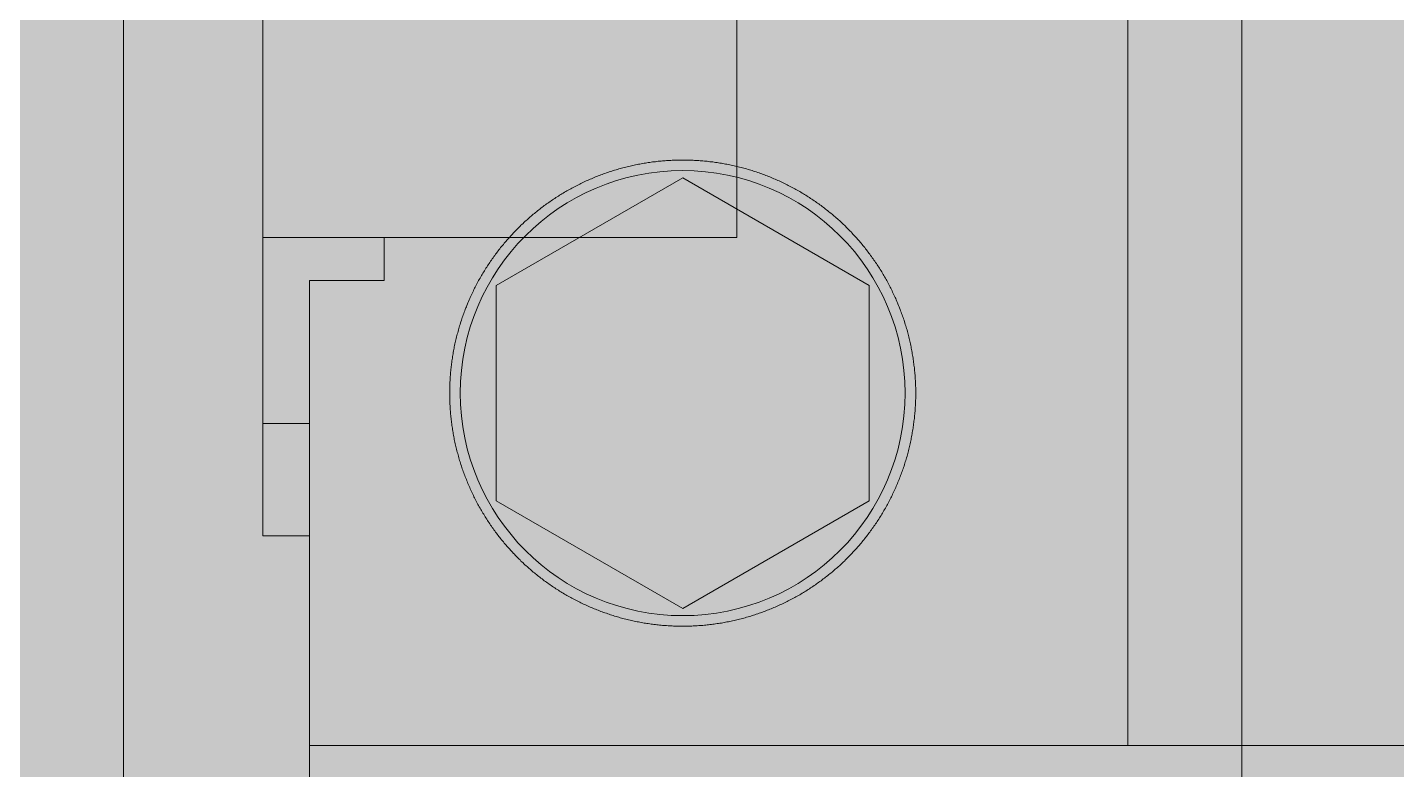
# Model space of a CAD drawing. Header units: millimetres. Extents: x 126 to 12547, y 1644 to 26714.
# Drawn here: x 8872.84 to 8887.53, y 3331 to 3338.96 of the extents above; entities that cross this region are included whole.
import ezdxf

# ---------------------------------------------------------------- set-up
doc = ezdxf.new("R2010")
doc.units = ezdxf.units.MM
for name, color, linetype, lineweight in [('F_ARREDI', 7, 'Continuous', 5), ('F_FERRAMENTA', 253, 'Continuous', 5), ('F_Guide', 1, 'Continuous', 9), ('F_MULTI laminato OPACO_retino', 1, 'Continuous', 5), ('F_MULTI_tessuto_retino', 8, 'Continuous', 5)]:
    doc.layers.add(name, color=color, linetype=linetype, lineweight=lineweight)

# ---------------------------------------------------------------- blocks, each defined once
blk = doc.blocks.new('CASSETTIERA INTERNA_armadi_sez._..........')
at = {"layer": 'F_MULTI laminato OPACO_retino'}
h = blk.add_hatch(color=9, dxfattribs=at)
h.dxf.hatch_style = 1
h.paths.add_polyline_path([(737308.414, 530376.802), (737838.414, 530376.802), (737838.414, 529835.802), (737308.414, 529835.802)])
at = {"layer": 'F_Guide', "color": 8}
for p, q in [((737335.914, 529886.272), (737335.914, 529903.672)), ((737345.194, 529884.022), (737345.194, 529902.002)), ((737340.999, 529889.472), (737340.999, 529900.472)), ((737335.914, 529889.472), (737340.999, 529889.472)), ((737337.214, 529889.01), (737337.214, 529889.472)), ((737336.414, 529889.01), (737337.214, 529889.01)), ((737336.414, 529862.422), (737336.414, 529889.01)), ((737335.914, 529887.477), (737336.414, 529887.477)), ((737335.914, 529886.272), (737336.414, 529886.272)), ((737336.414, 529884.022), (737391.914, 529884.022))]:
    blk.add_line(p, q, dxfattribs=at)
blk = doc.blocks.new('ARMADIO_camera master_sez._2')
at = {"layer": 'F_MULTI_tessuto_retino', "true_color": 0x939598}
h = blk.add_hatch(color=252, dxfattribs=at)
h.dxf.hatch_style = 1
h.paths.add_polyline_path([(737273.414, 529835.802), (737853.414, 529835.802), (737853.414, 531875.802), (737273.414, 531875.802)])
at = {"layer": 'F_FERRAMENTA'}
for p, q in [((737317.417, 529835.802), (737317.417, 529911.302)), ((737329.417, 529835.802), (737329.417, 529911.302)), ((737323.154, 529908.288), (737323.17, 529908.289)), ((737323.17, 529908.289), (737323.185, 529908.291)), ((737323.185, 529908.291), (737323.2, 529908.292)), ((737323.2, 529908.292), (737323.215, 529908.293)), ((737323.215, 529908.293), (737323.23, 529908.295)), ((737323.23, 529908.295), (737323.245, 529908.296)), ((737323.245, 529908.296), (737323.26, 529908.297)), ((737323.26, 529908.297), (737323.275, 529908.297)), ((737323.275, 529908.297), (737323.29, 529908.298)), ((737323.29, 529908.298), (737323.305, 529908.299)), ((737323.305, 529908.299), (737323.32, 529908.3)), ((737323.32, 529908.3), (737323.335, 529908.3)), ((737323.335, 529908.3), (737323.35, 529908.301)), ((737323.35, 529908.301), (737323.365, 529908.301)), ((737323.365, 529908.301), (737323.38, 529908.301)), ((737323.38, 529908.301), (737323.395, 529908.301)), ((737323.395, 529908.301), (737323.41, 529908.302)), ((737323.425, 529908.302), (737323.41, 529908.302)), ((737323.44, 529908.301), (737323.425, 529908.302)), ((737323.454, 529908.301), (737323.44, 529908.301)), ((737323.469, 529908.301), (737323.454, 529908.301)), ((737323.484, 529908.301), (737323.469, 529908.301)), ((737323.499, 529908.3), (737323.484, 529908.301)), ((737323.514, 529908.3), (737323.499, 529908.3)), ((737323.529, 529908.299), (737323.514, 529908.3)), ((737323.544, 529908.298), (737323.529, 529908.299)), ((737323.559, 529908.297), (737323.544, 529908.298)), ((737323.574, 529908.297), (737323.559, 529908.297)), ((737323.589, 529908.296), (737323.574, 529908.297)), ((737323.604, 529908.295), (737323.589, 529908.296)), ((737323.619, 529908.293), (737323.604, 529908.295)), ((737323.635, 529908.292), (737323.619, 529908.293)), ((737323.65, 529908.291), (737323.635, 529908.292)), ((737323.665, 529908.289), (737323.65, 529908.291)), ((737323.68, 529908.288), (737323.665, 529908.289)), ((737322.525, 529908.137), (737322.54, 529908.142)), ((737322.54, 529908.142), (737322.554, 529908.148)), ((737322.554, 529908.148), (737322.569, 529908.153)), ((737322.569, 529908.153), (737322.583, 529908.158)), ((737322.583, 529908.158), (737322.598, 529908.164)), ((737322.598, 529908.164), (737322.613, 529908.169)), ((737322.613, 529908.169), (737322.627, 529908.174)), ((737322.627, 529908.174), (737322.642, 529908.178)), ((737322.642, 529908.178), (737322.657, 529908.183)), ((737322.657, 529908.183), (737322.672, 529908.188)), ((737322.672, 529908.188), (737322.687, 529908.192)), ((737322.687, 529908.192), (737322.702, 529908.197)), ((737322.702, 529908.197), (737322.717, 529908.201)), ((737322.717, 529908.201), (737322.731, 529908.206)), ((737322.731, 529908.206), (737322.746, 529908.21)), ((737322.746, 529908.21), (737322.761, 529908.214)), ((737322.761, 529908.214), (737322.776, 529908.218)), ((737322.776, 529908.218), (737322.791, 529908.222)), ((737322.791, 529908.222), (737322.806, 529908.226)), ((737322.806, 529908.226), (737322.821, 529908.23)), ((737322.821, 529908.23), (737322.836, 529908.233)), ((737322.836, 529908.233), (737322.852, 529908.237)), ((737322.852, 529908.237), (737322.867, 529908.24)), ((737322.867, 529908.24), (737322.882, 529908.244)), ((737322.882, 529908.244), (737322.897, 529908.247)), ((737322.897, 529908.247), (737322.912, 529908.25)), ((737322.912, 529908.25), (737322.927, 529908.253)), ((737322.927, 529908.253), (737322.942, 529908.256)), ((737322.942, 529908.256), (737322.957, 529908.259)), ((737322.957, 529908.259), (737322.973, 529908.262)), ((737322.973, 529908.262), (737322.988, 529908.264)), ((737322.988, 529908.264), (737323.003, 529908.267)), ((737323.003, 529908.267), (737323.018, 529908.269)), ((737323.018, 529908.269), (737323.033, 529908.272)), ((737323.033, 529908.272), (737323.048, 529908.274)), ((737323.048, 529908.274), (737323.064, 529908.276)), ((737323.064, 529908.276), (737323.079, 529908.279)), ((737323.079, 529908.279), (737323.094, 529908.281)), ((737323.094, 529908.281), (737323.109, 529908.282)), ((737323.109, 529908.282), (737323.124, 529908.284)), ((737323.124, 529908.284), (737323.139, 529908.286)), ((737323.139, 529908.286), (737323.154, 529908.288)), ((737323.695, 529908.286), (737323.68, 529908.288)), ((737323.71, 529908.284), (737323.695, 529908.286)), ((737323.725, 529908.282), (737323.71, 529908.284)), ((737323.741, 529908.281), (737323.725, 529908.282)), ((737323.756, 529908.279), (737323.741, 529908.281)), ((737323.771, 529908.276), (737323.756, 529908.279)), ((737323.786, 529908.274), (737323.771, 529908.276)), ((737323.801, 529908.272), (737323.786, 529908.274)), ((737323.816, 529908.269), (737323.801, 529908.272)), ((737323.832, 529908.267), (737323.816, 529908.269)), ((737323.847, 529908.264), (737323.832, 529908.267)), ((737323.862, 529908.262), (737323.847, 529908.264)), ((737323.877, 529908.259), (737323.862, 529908.262)), ((737323.892, 529908.256), (737323.877, 529908.259)), ((737323.907, 529908.253), (737323.892, 529908.256)), ((737323.923, 529908.25), (737323.907, 529908.253)), ((737323.938, 529908.247), (737323.923, 529908.25)), ((737323.953, 529908.244), (737323.938, 529908.247)), ((737323.968, 529908.24), (737323.953, 529908.244)), ((737323.983, 529908.237), (737323.968, 529908.24)), ((737323.998, 529908.233), (737323.983, 529908.237)), ((737324.013, 529908.23), (737323.998, 529908.233)), ((737324.028, 529908.226), (737324.013, 529908.23)), ((737324.043, 529908.222), (737324.028, 529908.226)), ((737324.058, 529908.218), (737324.043, 529908.222)), ((737324.073, 529908.214), (737324.058, 529908.218)), ((737324.088, 529908.21), (737324.073, 529908.214)), ((737324.103, 529908.206), (737324.088, 529908.21)), ((737324.118, 529908.201), (737324.103, 529908.206)), ((737324.133, 529908.197), (737324.118, 529908.201)), ((737324.148, 529908.192), (737324.133, 529908.197)), ((737324.163, 529908.188), (737324.148, 529908.192)), ((737324.177, 529908.183), (737324.163, 529908.188)), ((737324.192, 529908.178), (737324.177, 529908.183)), ((737324.207, 529908.174), (737324.192, 529908.178)), ((737324.222, 529908.169), (737324.207, 529908.174)), ((737324.236, 529908.164), (737324.222, 529908.169)), ((737324.251, 529908.158), (737324.236, 529908.164)), ((737324.266, 529908.153), (737324.251, 529908.158)), ((737324.28, 529908.148), (737324.266, 529908.153)), ((737324.295, 529908.142), (737324.28, 529908.148)), ((737324.309, 529908.137), (737324.295, 529908.142)), ((737321.417, 529906.956), (737323.417, 529908.111)), ((737322.216, 529907.994), (737322.229, 529908.001)), ((737322.229, 529908.001), (737322.243, 529908.008)), ((737322.243, 529908.008), (737322.256, 529908.016)), ((737322.256, 529908.016), (737322.27, 529908.023)), ((737322.27, 529908.023), (737322.284, 529908.03)), ((737322.284, 529908.03), (737322.298, 529908.037)), ((737322.298, 529908.037), (737322.312, 529908.044)), ((737322.312, 529908.044), (737322.326, 529908.051)), ((737322.326, 529908.051), (737322.34, 529908.057)), ((737322.34, 529908.057), (737322.354, 529908.064)), ((737322.354, 529908.064), (737322.368, 529908.071)), ((737322.368, 529908.071), (737322.382, 529908.077)), ((737322.382, 529908.077), (737322.396, 529908.083)), ((737322.396, 529908.083), (737322.41, 529908.09)), ((737322.41, 529908.09), (737322.424, 529908.096)), ((737322.424, 529908.096), (737322.439, 529908.102)), ((737322.439, 529908.102), (737322.453, 529908.108)), ((737322.453, 529908.108), (737322.467, 529908.114)), ((737322.467, 529908.114), (737322.482, 529908.12)), ((737322.482, 529908.12), (737322.496, 529908.126)), ((737322.496, 529908.126), (737322.51, 529908.131)), ((737322.51, 529908.131), (737322.525, 529908.137)), ((737325.417, 529906.956), (737323.417, 529908.111)), ((737324.324, 529908.131), (737324.309, 529908.137)), ((737324.338, 529908.126), (737324.324, 529908.131)), ((737324.353, 529908.12), (737324.338, 529908.126)), ((737324.367, 529908.114), (737324.353, 529908.12)), ((737324.382, 529908.108), (737324.367, 529908.114)), ((737324.396, 529908.102), (737324.382, 529908.108)), ((737324.41, 529908.096), (737324.396, 529908.102)), ((737324.424, 529908.09), (737324.41, 529908.096)), ((737324.439, 529908.083), (737324.424, 529908.09)), ((737324.453, 529908.077), (737324.439, 529908.083)), ((737324.467, 529908.071), (737324.453, 529908.077)), ((737324.481, 529908.064), (737324.467, 529908.071)), ((737324.495, 529908.057), (737324.481, 529908.064)), ((737324.509, 529908.051), (737324.495, 529908.057)), ((737324.523, 529908.044), (737324.509, 529908.051)), ((737324.537, 529908.037), (737324.523, 529908.044)), ((737324.55, 529908.03), (737324.537, 529908.037)), ((737324.564, 529908.023), (737324.55, 529908.03)), ((737324.578, 529908.016), (737324.564, 529908.023)), ((737324.592, 529908.008), (737324.578, 529908.016)), ((737324.605, 529908.001), (737324.592, 529908.008)), ((737324.619, 529907.994), (737324.605, 529908.001)), ((737321.969, 529907.839), (737321.981, 529907.848)), ((737321.981, 529907.848), (737321.994, 529907.857)), ((737321.994, 529907.857), (737322.006, 529907.865)), ((737322.006, 529907.865), (737322.019, 529907.874)), ((737322.019, 529907.874), (737322.032, 529907.883)), ((737322.032, 529907.883), (737322.044, 529907.891)), ((737322.044, 529907.891), (737322.057, 529907.899)), ((737322.057, 529907.899), (737322.07, 529907.908)), ((737322.07, 529907.908), (737322.083, 529907.916)), ((737322.083, 529907.916), (737322.096, 529907.924)), ((737322.096, 529907.924), (737322.109, 529907.932)), ((737322.109, 529907.932), (737322.122, 529907.94)), ((737322.122, 529907.94), (737322.135, 529907.948)), ((737322.135, 529907.948), (737322.149, 529907.956)), ((737322.149, 529907.956), (737322.162, 529907.964)), ((737322.162, 529907.964), (737322.175, 529907.971)), ((737322.175, 529907.971), (737322.189, 529907.979)), ((737322.189, 529907.979), (737322.202, 529907.986)), ((737322.202, 529907.986), (737322.216, 529907.994)), ((737324.632, 529907.986), (737324.619, 529907.994)), ((737324.646, 529907.979), (737324.632, 529907.986)), ((737324.659, 529907.971), (737324.646, 529907.979)), ((737324.673, 529907.964), (737324.659, 529907.971)), ((737324.686, 529907.956), (737324.673, 529907.964)), ((737324.699, 529907.948), (737324.686, 529907.956)), ((737324.712, 529907.94), (737324.699, 529907.948)), ((737324.725, 529907.932), (737324.712, 529907.94)), ((737324.738, 529907.924), (737324.725, 529907.932)), ((737324.751, 529907.916), (737324.738, 529907.924)), ((737324.764, 529907.908), (737324.751, 529907.916)), ((737324.777, 529907.899), (737324.764, 529907.908)), ((737324.79, 529907.891), (737324.777, 529907.899)), ((737324.803, 529907.883), (737324.79, 529907.891)), ((737324.815, 529907.874), (737324.803, 529907.883)), ((737324.828, 529907.865), (737324.815, 529907.874)), ((737324.841, 529907.857), (737324.828, 529907.865)), ((737324.853, 529907.848), (737324.841, 529907.857)), ((737324.865, 529907.839), (737324.853, 529907.848)), ((737321.78, 529907.691), (737321.791, 529907.701)), ((737321.791, 529907.701), (737321.803, 529907.71)), ((737321.803, 529907.71), (737321.814, 529907.72)), ((737321.814, 529907.72), (737321.826, 529907.729)), ((737321.826, 529907.729), (737321.837, 529907.739)), ((737321.837, 529907.739), (737321.849, 529907.748)), ((737321.849, 529907.748), (737321.861, 529907.758)), ((737321.861, 529907.758), (737321.872, 529907.767)), ((737321.872, 529907.767), (737321.884, 529907.776)), ((737321.884, 529907.776), (737321.896, 529907.785)), ((737321.896, 529907.785), (737321.908, 529907.795)), ((737321.908, 529907.795), (737321.92, 529907.804)), ((737321.92, 529907.804), (737321.932, 529907.813)), ((737321.932, 529907.813), (737321.944, 529907.822)), ((737321.944, 529907.822), (737321.957, 529907.831)), ((737321.957, 529907.831), (737321.969, 529907.839)), ((737324.878, 529907.831), (737324.865, 529907.839)), ((737324.89, 529907.822), (737324.878, 529907.831)), ((737324.902, 529907.813), (737324.89, 529907.822)), ((737324.914, 529907.804), (737324.902, 529907.813)), ((737324.926, 529907.795), (737324.914, 529907.804)), ((737324.938, 529907.785), (737324.926, 529907.795)), ((737324.95, 529907.776), (737324.938, 529907.785)), ((737324.962, 529907.767), (737324.95, 529907.776)), ((737324.974, 529907.758), (737324.962, 529907.767)), ((737324.986, 529907.748), (737324.974, 529907.758)), ((737324.997, 529907.739), (737324.986, 529907.748)), ((737325.009, 529907.729), (737324.997, 529907.739)), ((737325.02, 529907.72), (737325.009, 529907.729)), ((737325.032, 529907.71), (737325.02, 529907.72)), ((737325.043, 529907.701), (737325.032, 529907.71)), ((737325.054, 529907.691), (737325.043, 529907.701)), ((737321.631, 529907.55), (737321.641, 529907.561)), ((737321.641, 529907.561), (737321.651, 529907.571)), ((737321.651, 529907.571), (737321.662, 529907.581)), ((737321.662, 529907.581), (737321.672, 529907.591)), ((737321.672, 529907.591), (737321.682, 529907.602)), ((737321.682, 529907.602), (737321.693, 529907.612)), ((737321.693, 529907.612), (737321.704, 529907.622)), ((737321.704, 529907.622), (737321.714, 529907.632)), ((737321.714, 529907.632), (737321.725, 529907.642)), ((737321.725, 529907.642), (737321.736, 529907.652)), ((737321.736, 529907.652), (737321.747, 529907.662)), ((737321.747, 529907.662), (737321.758, 529907.671)), ((737321.758, 529907.671), (737321.769, 529907.681)), ((737321.769, 529907.681), (737321.78, 529907.691)), ((737325.065, 529907.681), (737325.054, 529907.691)), ((737325.077, 529907.671), (737325.065, 529907.681)), ((737325.088, 529907.662), (737325.077, 529907.671)), ((737325.099, 529907.652), (737325.088, 529907.662)), ((737325.109, 529907.642), (737325.099, 529907.652)), ((737325.12, 529907.632), (737325.109, 529907.642)), ((737325.131, 529907.622), (737325.12, 529907.632)), ((737325.142, 529907.612), (737325.131, 529907.622)), ((737325.152, 529907.602), (737325.142, 529907.612)), ((737325.163, 529907.591), (737325.152, 529907.602)), ((737325.173, 529907.581), (737325.163, 529907.591)), ((737325.183, 529907.571), (737325.173, 529907.581)), ((737325.193, 529907.561), (737325.183, 529907.571)), ((737325.204, 529907.55), (737325.193, 529907.561)), ((737321.493, 529907.397), (737321.502, 529907.409)), ((737321.502, 529907.409), (737321.512, 529907.42)), ((737321.512, 529907.42), (737321.522, 529907.431)), ((737321.522, 529907.431), (737321.531, 529907.443)), ((737321.531, 529907.443), (737321.541, 529907.454)), ((737321.541, 529907.454), (737321.551, 529907.465)), ((737321.551, 529907.465), (737321.561, 529907.476)), ((737321.561, 529907.476), (737321.571, 529907.487)), ((737321.571, 529907.487), (737321.58, 529907.497)), ((737321.58, 529907.497), (737321.59, 529907.508)), ((737321.59, 529907.508), (737321.6, 529907.519)), ((737321.6, 529907.519), (737321.611, 529907.53)), ((737321.611, 529907.53), (737321.621, 529907.54)), ((737321.621, 529907.54), (737321.631, 529907.55)), ((737325.214, 529907.54), (737325.204, 529907.55)), ((737325.224, 529907.53), (737325.214, 529907.54)), ((737325.234, 529907.519), (737325.224, 529907.53)), ((737325.244, 529907.508), (737325.234, 529907.519)), ((737325.254, 529907.497), (737325.244, 529907.508)), ((737325.264, 529907.487), (737325.254, 529907.497)), ((737325.274, 529907.476), (737325.264, 529907.487)), ((737325.284, 529907.465), (737325.274, 529907.476)), ((737325.293, 529907.454), (737325.284, 529907.465)), ((737325.303, 529907.443), (737325.293, 529907.454)), ((737325.313, 529907.431), (737325.303, 529907.443)), ((737325.323, 529907.42), (737325.313, 529907.431)), ((737325.332, 529907.409), (737325.323, 529907.42)), ((737325.342, 529907.397), (737325.332, 529907.409)), ((737321.383, 529907.254), (737321.391, 529907.267)), ((737321.391, 529907.267), (737321.4, 529907.279)), ((737321.4, 529907.279), (737321.409, 529907.291)), ((737321.409, 529907.291), (737321.418, 529907.303)), ((737321.418, 529907.303), (737321.427, 529907.315)), ((737321.427, 529907.315), (737321.437, 529907.327)), ((737321.437, 529907.327), (737321.446, 529907.339)), ((737321.446, 529907.339), (737321.455, 529907.351)), ((737321.455, 529907.351), (737321.464, 529907.362)), ((737321.464, 529907.362), (737321.474, 529907.374)), ((737321.474, 529907.374), (737321.483, 529907.386)), ((737321.483, 529907.386), (737321.493, 529907.397)), ((737325.351, 529907.386), (737325.342, 529907.397)), ((737325.361, 529907.374), (737325.351, 529907.386)), ((737325.37, 529907.362), (737325.361, 529907.374)), ((737325.379, 529907.351), (737325.37, 529907.362)), ((737325.389, 529907.339), (737325.379, 529907.351)), ((737325.398, 529907.327), (737325.389, 529907.339)), ((737325.407, 529907.315), (737325.398, 529907.327)), ((737325.416, 529907.303), (737325.407, 529907.315)), ((737325.425, 529907.291), (737325.416, 529907.303)), ((737325.434, 529907.279), (737325.425, 529907.291)), ((737325.443, 529907.267), (737325.434, 529907.279)), ((737325.452, 529907.254), (737325.443, 529907.267)), ((737321.282, 529907.102), (737321.29, 529907.115)), ((737321.29, 529907.115), (737321.298, 529907.128)), ((737321.298, 529907.128), (737321.306, 529907.141)), ((737321.306, 529907.141), (737321.314, 529907.153)), ((737321.314, 529907.153), (737321.323, 529907.166)), ((737321.323, 529907.166), (737321.331, 529907.179)), ((737321.331, 529907.179), (737321.339, 529907.192)), ((737321.339, 529907.192), (737321.348, 529907.204)), ((737321.348, 529907.204), (737321.356, 529907.217)), ((737321.356, 529907.217), (737321.365, 529907.229)), ((737321.365, 529907.229), (737321.374, 529907.242)), ((737321.374, 529907.242), (737321.383, 529907.254)), ((737325.461, 529907.242), (737325.452, 529907.254)), ((737325.469, 529907.229), (737325.461, 529907.242)), ((737325.478, 529907.217), (737325.469, 529907.229)), ((737325.487, 529907.204), (737325.478, 529907.217)), ((737325.495, 529907.192), (737325.487, 529907.204)), ((737325.504, 529907.179), (737325.495, 529907.192)), ((737325.512, 529907.166), (737325.504, 529907.179)), ((737325.52, 529907.153), (737325.512, 529907.166)), ((737325.528, 529907.141), (737325.52, 529907.153)), ((737325.537, 529907.128), (737325.528, 529907.141)), ((737325.545, 529907.115), (737325.537, 529907.128)), ((737325.553, 529907.102), (737325.545, 529907.115)), ((737321.199, 529906.954), (737321.206, 529906.968)), ((737321.206, 529906.968), (737321.213, 529906.981)), ((737321.213, 529906.981), (737321.22, 529906.995)), ((737321.22, 529906.995), (737321.228, 529907.008)), ((737321.228, 529907.008), (737321.235, 529907.022)), ((737321.235, 529907.022), (737321.243, 529907.035)), ((737321.243, 529907.035), (737321.251, 529907.049)), ((737321.251, 529907.049), (737321.258, 529907.062)), ((737321.258, 529907.062), (737321.266, 529907.075)), ((737321.266, 529907.075), (737321.274, 529907.088)), ((737321.274, 529907.088), (737321.282, 529907.102)), ((737325.561, 529907.088), (737325.553, 529907.102)), ((737325.568, 529907.075), (737325.561, 529907.088)), ((737325.576, 529907.062), (737325.568, 529907.075)), ((737325.584, 529907.049), (737325.576, 529907.062)), ((737325.592, 529907.035), (737325.584, 529907.049)), ((737325.599, 529907.022), (737325.592, 529907.035)), ((737325.607, 529907.008), (737325.599, 529907.022)), ((737325.614, 529906.995), (737325.607, 529907.008)), ((737325.621, 529906.981), (737325.614, 529906.995)), ((737325.629, 529906.968), (737325.621, 529906.981)), ((737325.636, 529906.954), (737325.629, 529906.968)), ((737321.132, 529906.815), (737321.138, 529906.829)), ((737321.138, 529906.829), (737321.144, 529906.843)), ((737321.144, 529906.843), (737321.151, 529906.857)), ((737321.151, 529906.857), (737321.158, 529906.871)), ((737321.158, 529906.871), (737321.164, 529906.885)), ((737321.164, 529906.885), (737321.171, 529906.899)), ((737321.171, 529906.899), (737321.178, 529906.913)), ((737321.178, 529906.913), (737321.185, 529906.927)), ((737321.185, 529906.927), (737321.192, 529906.94)), ((737321.192, 529906.94), (737321.199, 529906.954)), ((737321.417, 529904.647), (737321.417, 529906.956)), ((737325.417, 529904.647), (737325.417, 529906.956)), ((737325.643, 529906.94), (737325.636, 529906.954)), ((737325.65, 529906.927), (737325.643, 529906.94)), ((737325.657, 529906.913), (737325.65, 529906.927)), ((737325.664, 529906.899), (737325.657, 529906.913)), ((737325.67, 529906.885), (737325.664, 529906.899)), ((737325.677, 529906.871), (737325.67, 529906.885)), ((737325.684, 529906.857), (737325.677, 529906.871)), ((737325.69, 529906.843), (737325.684, 529906.857)), ((737325.696, 529906.829), (737325.69, 529906.843)), ((737325.703, 529906.815), (737325.696, 529906.829)), ((737321.073, 529906.671), (737321.079, 529906.686)), ((737321.079, 529906.686), (737321.084, 529906.7)), ((737321.084, 529906.7), (737321.09, 529906.715)), ((737321.09, 529906.715), (737321.096, 529906.729)), ((737321.096, 529906.729), (737321.101, 529906.743)), ((737321.101, 529906.743), (737321.107, 529906.758)), ((737321.107, 529906.758), (737321.113, 529906.772)), ((737321.113, 529906.772), (737321.119, 529906.786)), ((737321.119, 529906.786), (737321.125, 529906.801)), ((737321.125, 529906.801), (737321.132, 529906.815)), ((737325.709, 529906.801), (737325.703, 529906.815)), ((737325.715, 529906.786), (737325.709, 529906.801)), ((737325.721, 529906.772), (737325.715, 529906.786)), ((737325.727, 529906.758), (737325.721, 529906.772)), ((737325.733, 529906.743), (737325.727, 529906.758)), ((737325.739, 529906.729), (737325.733, 529906.743)), ((737325.745, 529906.715), (737325.739, 529906.729)), ((737325.75, 529906.7), (737325.745, 529906.715)), ((737325.756, 529906.686), (737325.75, 529906.7)), ((737325.761, 529906.671), (737325.756, 529906.686)), ((737321.024, 529906.524), (737321.028, 529906.539)), ((737321.028, 529906.539), (737321.033, 529906.554)), ((737321.033, 529906.554), (737321.038, 529906.568)), ((737321.038, 529906.568), (737321.043, 529906.583)), ((737321.043, 529906.583), (737321.047, 529906.598)), ((737321.047, 529906.598), (737321.052, 529906.613)), ((737321.052, 529906.613), (737321.058, 529906.627)), ((737321.058, 529906.627), (737321.063, 529906.642)), ((737321.063, 529906.642), (737321.068, 529906.656)), ((737321.068, 529906.656), (737321.073, 529906.671)), ((737325.766, 529906.656), (737325.761, 529906.671)), ((737325.772, 529906.642), (737325.766, 529906.656)), ((737325.777, 529906.627), (737325.772, 529906.642)), ((737325.782, 529906.613), (737325.777, 529906.627)), ((737325.787, 529906.598), (737325.782, 529906.613)), ((737325.792, 529906.583), (737325.787, 529906.598)), ((737325.797, 529906.568), (737325.792, 529906.583)), ((737325.801, 529906.554), (737325.797, 529906.568)), ((737325.806, 529906.539), (737325.801, 529906.554)), ((737325.811, 529906.524), (737325.806, 529906.539)), ((737320.984, 529906.374), (737320.987, 529906.389)), ((737320.987, 529906.389), (737320.991, 529906.404)), ((737320.991, 529906.404), (737320.995, 529906.419)), ((737320.995, 529906.419), (737320.999, 529906.434)), ((737320.999, 529906.434), (737321.003, 529906.449)), ((737321.003, 529906.449), (737321.007, 529906.464)), ((737321.007, 529906.464), (737321.011, 529906.479)), ((737321.011, 529906.479), (737321.015, 529906.494)), ((737321.015, 529906.494), (737321.019, 529906.509)), ((737321.019, 529906.509), (737321.024, 529906.524)), ((737325.815, 529906.509), (737325.811, 529906.524)), ((737325.819, 529906.494), (737325.815, 529906.509)), ((737325.824, 529906.479), (737325.819, 529906.494)), ((737325.828, 529906.464), (737325.824, 529906.479)), ((737325.832, 529906.449), (737325.828, 529906.464)), ((737325.836, 529906.434), (737325.832, 529906.449)), ((737325.84, 529906.419), (737325.836, 529906.434)), ((737325.843, 529906.404), (737325.84, 529906.419)), ((737325.847, 529906.389), (737325.843, 529906.404)), ((737325.851, 529906.374), (737325.847, 529906.389)), ((737320.953, 529906.223), (737320.956, 529906.238)), ((737320.956, 529906.238), (737320.958, 529906.254)), ((737320.958, 529906.254), (737320.961, 529906.269)), ((737320.961, 529906.269), (737320.964, 529906.284)), ((737320.964, 529906.284), (737320.967, 529906.299)), ((737320.967, 529906.299), (737320.97, 529906.314)), ((737320.97, 529906.314), (737320.974, 529906.329)), ((737320.974, 529906.329), (737320.977, 529906.344)), ((737320.977, 529906.344), (737320.98, 529906.359)), ((737320.98, 529906.359), (737320.984, 529906.374)), ((737325.854, 529906.359), (737325.851, 529906.374)), ((737325.858, 529906.344), (737325.854, 529906.359)), ((737325.861, 529906.329), (737325.858, 529906.344)), ((737325.864, 529906.314), (737325.861, 529906.329)), ((737325.867, 529906.299), (737325.864, 529906.314)), ((737325.87, 529906.284), (737325.867, 529906.299)), ((737325.873, 529906.269), (737325.87, 529906.284)), ((737325.876, 529906.254), (737325.873, 529906.269)), ((737325.879, 529906.238), (737325.876, 529906.254)), ((737325.881, 529906.223), (737325.879, 529906.238)), ((737320.932, 529906.072), (737320.934, 529906.087)), ((737320.934, 529906.087), (737320.935, 529906.102)), ((737320.935, 529906.102), (737320.937, 529906.117)), ((737320.937, 529906.117), (737320.939, 529906.132)), ((737320.939, 529906.132), (737320.941, 529906.147)), ((737320.941, 529906.147), (737320.943, 529906.163)), ((737320.943, 529906.163), (737320.946, 529906.178)), ((737320.946, 529906.178), (737320.948, 529906.193)), ((737320.948, 529906.193), (737320.951, 529906.208)), ((737320.951, 529906.208), (737320.953, 529906.223)), ((737325.884, 529906.208), (737325.881, 529906.223)), ((737325.886, 529906.193), (737325.884, 529906.208)), ((737325.889, 529906.178), (737325.886, 529906.193)), ((737325.891, 529906.163), (737325.889, 529906.178)), ((737325.893, 529906.147), (737325.891, 529906.163)), ((737325.895, 529906.132), (737325.893, 529906.147)), ((737325.897, 529906.117), (737325.895, 529906.132)), ((737325.899, 529906.102), (737325.897, 529906.117)), ((737325.901, 529906.087), (737325.899, 529906.102)), ((737325.903, 529906.072), (737325.901, 529906.087)), ((737320.921, 529905.936), (737320.922, 529905.951)), ((737320.922, 529905.951), (737320.923, 529905.966)), ((737320.923, 529905.966), (737320.924, 529905.981)), ((737320.924, 529905.981), (737320.925, 529905.996)), ((737320.925, 529905.996), (737320.926, 529906.011)), ((737320.926, 529906.011), (737320.927, 529906.026)), ((737320.927, 529906.026), (737320.929, 529906.042)), ((737320.929, 529906.042), (737320.93, 529906.057)), ((737320.93, 529906.057), (737320.932, 529906.072)), ((737325.904, 529906.057), (737325.903, 529906.072)), ((737325.906, 529906.042), (737325.904, 529906.057)), ((737325.907, 529906.026), (737325.906, 529906.042)), ((737325.908, 529906.011), (737325.907, 529906.026)), ((737325.91, 529905.996), (737325.908, 529906.011)), ((737325.911, 529905.981), (737325.91, 529905.996)), ((737325.912, 529905.966), (737325.911, 529905.981)), ((737325.913, 529905.951), (737325.912, 529905.966)), ((737325.914, 529905.936), (737325.913, 529905.951)), ((737320.917, 529905.831), (737320.918, 529905.846)), ((737320.917, 529905.816), (737320.917, 529905.831)), ((737320.917, 529905.802), (737320.917, 529905.816)), ((737320.917, 529905.787), (737320.917, 529905.802)), ((737320.918, 529905.876), (737320.919, 529905.891)), ((737320.918, 529905.861), (737320.918, 529905.876)), ((737320.918, 529905.846), (737320.918, 529905.861)), ((737320.919, 529905.906), (737320.92, 529905.921)), ((737320.919, 529905.891), (737320.919, 529905.906)), ((737320.92, 529905.921), (737320.921, 529905.936)), ((737325.914, 529905.921), (737325.914, 529905.936)), ((737325.915, 529905.906), (737325.914, 529905.921)), ((737325.916, 529905.891), (737325.915, 529905.906)), ((737325.916, 529905.876), (737325.916, 529905.891)), ((737325.917, 529905.861), (737325.916, 529905.876)), ((737325.917, 529905.846), (737325.917, 529905.861)), ((737325.917, 529905.831), (737325.917, 529905.846)), ((737325.917, 529905.816), (737325.917, 529905.831)), ((737325.917, 529905.802), (737325.917, 529905.816)), ((737325.917, 529905.787), (737325.917, 529905.802)), ((737320.917, 529905.772), (737320.917, 529905.787)), ((737320.918, 529905.757), (737320.917, 529905.772)), ((737320.918, 529905.742), (737320.918, 529905.757)), ((737320.918, 529905.727), (737320.918, 529905.742)), ((737320.919, 529905.712), (737320.918, 529905.727)), ((737320.919, 529905.697), (737320.919, 529905.712)), ((737320.92, 529905.682), (737320.919, 529905.697)), ((737320.921, 529905.667), (737320.92, 529905.682)), ((737320.922, 529905.652), (737320.921, 529905.667)), ((737320.923, 529905.637), (737320.922, 529905.652)), ((737325.912, 529905.637), (737325.913, 529905.652)), ((737325.913, 529905.652), (737325.914, 529905.667)), ((737325.914, 529905.682), (737325.915, 529905.697)), ((737325.914, 529905.667), (737325.914, 529905.682)), ((737325.915, 529905.697), (737325.916, 529905.712)), ((737325.916, 529905.727), (737325.917, 529905.742)), ((737325.916, 529905.712), (737325.916, 529905.727)), ((737325.917, 529905.772), (737325.917, 529905.787)), ((737325.917, 529905.757), (737325.917, 529905.772)), ((737325.917, 529905.742), (737325.917, 529905.757)), ((737320.924, 529905.622), (737320.923, 529905.637)), ((737320.925, 529905.607), (737320.924, 529905.622)), ((737320.926, 529905.592), (737320.925, 529905.607)), ((737320.927, 529905.577), (737320.926, 529905.592)), ((737320.929, 529905.562), (737320.927, 529905.577)), ((737320.93, 529905.546), (737320.929, 529905.562)), ((737320.932, 529905.531), (737320.93, 529905.546)), ((737320.934, 529905.516), (737320.932, 529905.531)), ((737320.935, 529905.501), (737320.934, 529905.516)), ((737320.937, 529905.486), (737320.935, 529905.501)), ((737325.897, 529905.486), (737325.899, 529905.501)), ((737325.899, 529905.501), (737325.901, 529905.516)), ((737325.901, 529905.516), (737325.903, 529905.531)), ((737325.903, 529905.531), (737325.904, 529905.546)), ((737325.904, 529905.546), (737325.906, 529905.562)), ((737325.906, 529905.562), (737325.907, 529905.577)), ((737325.907, 529905.577), (737325.908, 529905.592)), ((737325.908, 529905.592), (737325.91, 529905.607)), ((737325.91, 529905.607), (737325.911, 529905.622)), ((737325.911, 529905.622), (737325.912, 529905.637)), ((737320.939, 529905.471), (737320.937, 529905.486)), ((737320.941, 529905.456), (737320.939, 529905.471)), ((737320.943, 529905.44), (737320.941, 529905.456)), ((737320.946, 529905.425), (737320.943, 529905.44)), ((737320.948, 529905.41), (737320.946, 529905.425)), ((737320.951, 529905.395), (737320.948, 529905.41)), ((737320.953, 529905.38), (737320.951, 529905.395)), ((737320.956, 529905.365), (737320.953, 529905.38)), ((737320.958, 529905.35), (737320.956, 529905.365)), ((737325.876, 529905.35), (737325.879, 529905.365)), ((737325.879, 529905.365), (737325.881, 529905.38)), ((737325.881, 529905.38), (737325.884, 529905.395)), ((737325.884, 529905.395), (737325.886, 529905.41)), ((737325.886, 529905.41), (737325.889, 529905.425)), ((737325.889, 529905.425), (737325.891, 529905.44)), ((737325.891, 529905.44), (737325.893, 529905.456)), ((737325.893, 529905.456), (737325.895, 529905.471)), ((737325.895, 529905.471), (737325.897, 529905.486)), ((737320.961, 529905.334), (737320.958, 529905.35)), ((737320.964, 529905.319), (737320.961, 529905.334)), ((737320.967, 529905.304), (737320.964, 529905.319)), ((737320.97, 529905.289), (737320.967, 529905.304)), ((737320.974, 529905.274), (737320.97, 529905.289)), ((737320.977, 529905.259), (737320.974, 529905.274)), ((737320.98, 529905.244), (737320.977, 529905.259)), ((737320.984, 529905.229), (737320.98, 529905.244)), ((737320.987, 529905.214), (737320.984, 529905.229)), ((737320.991, 529905.199), (737320.987, 529905.214)), ((737325.843, 529905.199), (737325.847, 529905.214)), ((737325.847, 529905.214), (737325.851, 529905.229)), ((737325.851, 529905.229), (737325.854, 529905.244)), ((737325.854, 529905.244), (737325.858, 529905.259)), ((737325.858, 529905.259), (737325.861, 529905.274)), ((737325.861, 529905.274), (737325.864, 529905.289)), ((737325.864, 529905.289), (737325.867, 529905.304)), ((737325.867, 529905.304), (737325.87, 529905.319)), ((737325.87, 529905.319), (737325.873, 529905.334)), ((737325.873, 529905.334), (737325.876, 529905.35)), ((737320.995, 529905.184), (737320.991, 529905.199)), ((737320.999, 529905.169), (737320.995, 529905.184)), ((737321.003, 529905.154), (737320.999, 529905.169)), ((737321.007, 529905.139), (737321.003, 529905.154)), ((737321.011, 529905.124), (737321.007, 529905.139)), ((737321.015, 529905.109), (737321.011, 529905.124)), ((737321.019, 529905.094), (737321.015, 529905.109)), ((737321.024, 529905.079), (737321.019, 529905.094)), ((737321.028, 529905.064), (737321.024, 529905.079)), ((737321.033, 529905.05), (737321.028, 529905.064)), ((737325.801, 529905.05), (737325.806, 529905.064)), ((737325.806, 529905.064), (737325.811, 529905.079)), ((737325.811, 529905.079), (737325.815, 529905.094)), ((737325.815, 529905.094), (737325.819, 529905.109)), ((737325.819, 529905.109), (737325.824, 529905.124)), ((737325.824, 529905.124), (737325.828, 529905.139)), ((737325.828, 529905.139), (737325.832, 529905.154)), ((737325.832, 529905.154), (737325.836, 529905.169)), ((737325.836, 529905.169), (737325.84, 529905.184)), ((737325.84, 529905.184), (737325.843, 529905.199)), ((737321.038, 529905.035), (737321.033, 529905.05)), ((737321.043, 529905.02), (737321.038, 529905.035)), ((737321.047, 529905.005), (737321.043, 529905.02)), ((737321.052, 529904.991), (737321.047, 529905.005)), ((737321.058, 529904.976), (737321.052, 529904.991)), ((737321.063, 529904.961), (737321.058, 529904.976)), ((737321.068, 529904.947), (737321.063, 529904.961)), ((737321.073, 529904.932), (737321.068, 529904.947)), ((737321.079, 529904.918), (737321.073, 529904.932)), ((737321.084, 529904.903), (737321.079, 529904.918)), ((737325.75, 529904.903), (737325.756, 529904.918)), ((737325.756, 529904.918), (737325.761, 529904.932)), ((737325.761, 529904.932), (737325.766, 529904.947)), ((737325.766, 529904.947), (737325.772, 529904.961)), ((737325.772, 529904.961), (737325.777, 529904.976)), ((737325.777, 529904.976), (737325.782, 529904.991)), ((737325.782, 529904.991), (737325.787, 529905.005)), ((737325.787, 529905.005), (737325.792, 529905.02)), ((737325.792, 529905.02), (737325.797, 529905.035)), ((737325.797, 529905.035), (737325.801, 529905.05)), ((737321.09, 529904.889), (737321.084, 529904.903)), ((737321.096, 529904.874), (737321.09, 529904.889)), ((737321.101, 529904.86), (737321.096, 529904.874)), ((737321.107, 529904.845), (737321.101, 529904.86)), ((737321.113, 529904.831), (737321.107, 529904.845)), ((737321.119, 529904.817), (737321.113, 529904.831)), ((737321.125, 529904.803), (737321.119, 529904.817)), ((737321.132, 529904.788), (737321.125, 529904.803)), ((737321.138, 529904.774), (737321.132, 529904.788)), ((737321.144, 529904.76), (737321.138, 529904.774)), ((737325.69, 529904.76), (737325.696, 529904.774)), ((737325.696, 529904.774), (737325.703, 529904.788)), ((737325.703, 529904.788), (737325.709, 529904.803)), ((737325.709, 529904.803), (737325.715, 529904.817)), ((737325.715, 529904.817), (737325.721, 529904.831)), ((737325.721, 529904.831), (737325.727, 529904.845)), ((737325.727, 529904.845), (737325.733, 529904.86)), ((737325.733, 529904.86), (737325.739, 529904.874)), ((737325.739, 529904.874), (737325.745, 529904.889)), ((737325.745, 529904.889), (737325.75, 529904.903)), ((737321.151, 529904.746), (737321.144, 529904.76)), ((737321.158, 529904.732), (737321.151, 529904.746)), ((737321.164, 529904.718), (737321.158, 529904.732)), ((737321.171, 529904.704), (737321.164, 529904.718)), ((737321.178, 529904.69), (737321.171, 529904.704)), ((737321.185, 529904.677), (737321.178, 529904.69)), ((737321.192, 529904.663), (737321.185, 529904.677)), ((737321.199, 529904.649), (737321.192, 529904.663)), ((737321.206, 529904.635), (737321.199, 529904.649)), ((737321.213, 529904.622), (737321.206, 529904.635)), ((737321.22, 529904.608), (737321.213, 529904.622)), ((737323.417, 529903.492), (737321.417, 529904.647)), ((737323.417, 529903.492), (737325.417, 529904.647)), ((737325.614, 529904.608), (737325.621, 529904.622)), ((737325.621, 529904.622), (737325.629, 529904.635)), ((737325.629, 529904.635), (737325.636, 529904.649)), ((737325.636, 529904.649), (737325.643, 529904.663)), ((737325.643, 529904.663), (737325.65, 529904.677)), ((737325.65, 529904.677), (737325.657, 529904.69)), ((737325.657, 529904.69), (737325.664, 529904.704)), ((737325.664, 529904.704), (737325.67, 529904.718)), ((737325.67, 529904.718), (737325.677, 529904.732)), ((737325.677, 529904.732), (737325.684, 529904.746)), ((737325.684, 529904.746), (737325.69, 529904.76)), ((737321.228, 529904.595), (737321.22, 529904.608)), ((737321.235, 529904.581), (737321.228, 529904.595)), ((737321.243, 529904.568), (737321.235, 529904.581)), ((737321.251, 529904.554), (737321.243, 529904.568)), ((737321.258, 529904.541), (737321.251, 529904.554)), ((737321.266, 529904.528), (737321.258, 529904.541)), ((737321.274, 529904.515), (737321.266, 529904.528)), ((737321.282, 529904.502), (737321.274, 529904.515)), ((737321.29, 529904.489), (737321.282, 529904.502)), ((737321.298, 529904.476), (737321.29, 529904.489)), ((737321.306, 529904.463), (737321.298, 529904.476)), ((737325.528, 529904.463), (737325.537, 529904.476)), ((737325.537, 529904.476), (737325.545, 529904.489)), ((737325.545, 529904.489), (737325.553, 529904.502)), ((737325.553, 529904.502), (737325.561, 529904.515)), ((737325.561, 529904.515), (737325.568, 529904.528)), ((737325.568, 529904.528), (737325.576, 529904.541)), ((737325.576, 529904.541), (737325.584, 529904.554)), ((737325.584, 529904.554), (737325.592, 529904.568)), ((737325.592, 529904.568), (737325.599, 529904.581)), ((737325.599, 529904.581), (737325.607, 529904.595)), ((737325.607, 529904.595), (737325.614, 529904.608)), ((737321.314, 529904.45), (737321.306, 529904.463)), ((737321.323, 529904.437), (737321.314, 529904.45)), ((737321.331, 529904.424), (737321.323, 529904.437)), ((737321.339, 529904.411), (737321.331, 529904.424)), ((737321.348, 529904.399), (737321.339, 529904.411)), ((737321.356, 529904.386), (737321.348, 529904.399)), ((737321.365, 529904.374), (737321.356, 529904.386)), ((737321.374, 529904.361), (737321.365, 529904.374)), ((737321.383, 529904.349), (737321.374, 529904.361)), ((737321.391, 529904.337), (737321.383, 529904.349)), ((737321.4, 529904.324), (737321.391, 529904.337)), ((737321.409, 529904.312), (737321.4, 529904.324)), ((737325.425, 529904.312), (737325.434, 529904.324)), ((737325.434, 529904.324), (737325.443, 529904.337)), ((737325.443, 529904.337), (737325.452, 529904.349)), ((737325.452, 529904.349), (737325.461, 529904.361)), ((737325.461, 529904.361), (737325.469, 529904.374)), ((737325.469, 529904.374), (737325.478, 529904.386)), ((737325.478, 529904.386), (737325.487, 529904.399)), ((737325.487, 529904.399), (737325.495, 529904.411)), ((737325.495, 529904.411), (737325.504, 529904.424)), ((737325.504, 529904.424), (737325.512, 529904.437)), ((737325.512, 529904.437), (737325.52, 529904.45)), ((737325.52, 529904.45), (737325.528, 529904.463)), ((737321.418, 529904.3), (737321.409, 529904.312)), ((737321.427, 529904.288), (737321.418, 529904.3)), ((737321.437, 529904.276), (737321.427, 529904.288)), ((737321.446, 529904.264), (737321.437, 529904.276)), ((737321.455, 529904.252), (737321.446, 529904.264)), ((737321.464, 529904.241), (737321.455, 529904.252)), ((737321.474, 529904.229), (737321.464, 529904.241)), ((737321.483, 529904.217), (737321.474, 529904.229)), ((737321.493, 529904.206), (737321.483, 529904.217)), ((737321.502, 529904.194), (737321.493, 529904.206)), ((737321.512, 529904.183), (737321.502, 529904.194)), ((737321.522, 529904.172), (737321.512, 529904.183)), ((737325.313, 529904.172), (737325.323, 529904.183)), ((737325.323, 529904.183), (737325.332, 529904.194)), ((737325.332, 529904.194), (737325.342, 529904.206)), ((737325.342, 529904.206), (737325.351, 529904.217)), ((737325.351, 529904.217), (737325.361, 529904.229)), ((737325.361, 529904.229), (737325.37, 529904.241)), ((737325.37, 529904.241), (737325.379, 529904.252)), ((737325.379, 529904.252), (737325.389, 529904.264)), ((737325.389, 529904.264), (737325.398, 529904.276)), ((737325.398, 529904.276), (737325.407, 529904.288)), ((737325.407, 529904.288), (737325.416, 529904.3)), ((737325.416, 529904.3), (737325.425, 529904.312)), ((737321.531, 529904.161), (737321.522, 529904.172)), ((737321.541, 529904.149), (737321.531, 529904.161)), ((737321.551, 529904.138), (737321.541, 529904.149)), ((737321.561, 529904.127), (737321.551, 529904.138)), ((737321.571, 529904.116), (737321.561, 529904.127)), ((737321.58, 529904.106), (737321.571, 529904.116)), ((737321.59, 529904.095), (737321.58, 529904.106)), ((737321.6, 529904.084), (737321.59, 529904.095)), ((737321.611, 529904.074), (737321.6, 529904.084)), ((737321.621, 529904.063), (737321.611, 529904.074)), ((737321.631, 529904.053), (737321.621, 529904.063)), ((737321.641, 529904.042), (737321.631, 529904.053)), ((737321.651, 529904.032), (737321.641, 529904.042)), ((737321.662, 529904.022), (737321.651, 529904.032)), ((737325.173, 529904.022), (737325.183, 529904.032)), ((737325.183, 529904.032), (737325.193, 529904.042)), ((737325.193, 529904.042), (737325.204, 529904.053)), ((737325.204, 529904.053), (737325.214, 529904.063)), ((737325.214, 529904.063), (737325.224, 529904.074)), ((737325.224, 529904.074), (737325.234, 529904.084)), ((737325.234, 529904.084), (737325.244, 529904.095)), ((737325.244, 529904.095), (737325.254, 529904.106)), ((737325.254, 529904.106), (737325.264, 529904.116)), ((737325.264, 529904.116), (737325.274, 529904.127)), ((737325.274, 529904.127), (737325.284, 529904.138)), ((737325.284, 529904.138), (737325.293, 529904.149)), ((737325.293, 529904.149), (737325.303, 529904.161)), ((737325.303, 529904.161), (737325.313, 529904.172)), ((737321.672, 529904.012), (737321.662, 529904.022)), ((737321.682, 529904.001), (737321.672, 529904.012)), ((737321.693, 529903.991), (737321.682, 529904.001)), ((737321.704, 529903.981), (737321.693, 529903.991)), ((737321.714, 529903.971), (737321.704, 529903.981)), ((737321.725, 529903.961), (737321.714, 529903.971)), ((737321.736, 529903.951), (737321.725, 529903.961)), ((737321.747, 529903.942), (737321.736, 529903.951)), ((737321.758, 529903.932), (737321.747, 529903.942)), ((737321.769, 529903.922), (737321.758, 529903.932)), ((737321.78, 529903.912), (737321.769, 529903.922)), ((737321.791, 529903.902), (737321.78, 529903.912)), ((737321.803, 529903.893), (737321.791, 529903.902)), ((737321.814, 529903.883), (737321.803, 529903.893)), ((737321.826, 529903.874), (737321.814, 529903.883)), ((737325.009, 529903.874), (737325.02, 529903.883)), ((737325.02, 529903.883), (737325.032, 529903.893)), ((737325.032, 529903.893), (737325.043, 529903.902)), ((737325.043, 529903.902), (737325.054, 529903.912)), ((737325.054, 529903.912), (737325.065, 529903.922)), ((737325.065, 529903.922), (737325.077, 529903.932)), ((737325.077, 529903.932), (737325.088, 529903.942)), ((737325.088, 529903.942), (737325.099, 529903.951)), ((737325.099, 529903.951), (737325.109, 529903.961)), ((737325.109, 529903.961), (737325.12, 529903.971)), ((737325.12, 529903.971), (737325.131, 529903.981)), ((737325.131, 529903.981), (737325.142, 529903.991)), ((737325.142, 529903.991), (737325.152, 529904.001)), ((737325.152, 529904.001), (737325.163, 529904.012)), ((737325.163, 529904.012), (737325.173, 529904.022)), ((737321.837, 529903.864), (737321.826, 529903.874)), ((737321.849, 529903.855), (737321.837, 529903.864)), ((737321.861, 529903.845), (737321.849, 529903.855)), ((737321.872, 529903.836), (737321.861, 529903.845)), ((737321.884, 529903.827), (737321.872, 529903.836)), ((737321.896, 529903.818), (737321.884, 529903.827)), ((737321.908, 529903.809), (737321.896, 529903.818)), ((737321.92, 529903.799), (737321.908, 529903.809)), ((737321.932, 529903.79), (737321.92, 529903.799)), ((737321.944, 529903.781), (737321.932, 529903.79)), ((737321.957, 529903.773), (737321.944, 529903.781)), ((737321.969, 529903.764), (737321.957, 529903.773)), ((737321.981, 529903.755), (737321.969, 529903.764)), ((737321.994, 529903.746), (737321.981, 529903.755)), ((737322.006, 529903.738), (737321.994, 529903.746)), ((737322.019, 529903.729), (737322.006, 529903.738)), ((737324.815, 529903.729), (737324.828, 529903.738)), ((737324.828, 529903.738), (737324.841, 529903.746)), ((737324.841, 529903.746), (737324.853, 529903.755)), ((737324.853, 529903.755), (737324.865, 529903.764)), ((737324.865, 529903.764), (737324.878, 529903.773)), ((737324.878, 529903.773), (737324.89, 529903.781)), ((737324.89, 529903.781), (737324.902, 529903.79)), ((737324.902, 529903.79), (737324.914, 529903.799)), ((737324.914, 529903.799), (737324.926, 529903.809)), ((737324.926, 529903.809), (737324.938, 529903.818)), ((737324.938, 529903.818), (737324.95, 529903.827)), ((737324.95, 529903.827), (737324.962, 529903.836)), ((737324.962, 529903.836), (737324.974, 529903.845)), ((737324.974, 529903.845), (737324.986, 529903.855)), ((737324.986, 529903.855), (737324.997, 529903.864)), ((737324.997, 529903.864), (737325.009, 529903.874)), ((737322.032, 529903.721), (737322.019, 529903.729)), ((737322.044, 529903.712), (737322.032, 529903.721)), ((737322.057, 529903.704), (737322.044, 529903.712)), ((737322.07, 529903.696), (737322.057, 529903.704)), ((737322.083, 529903.687), (737322.07, 529903.696)), ((737322.096, 529903.679), (737322.083, 529903.687)), ((737322.109, 529903.671), (737322.096, 529903.679)), ((737322.122, 529903.663), (737322.109, 529903.671)), ((737322.135, 529903.655), (737322.122, 529903.663)), ((737322.149, 529903.647), (737322.135, 529903.655)), ((737322.162, 529903.64), (737322.149, 529903.647)), ((737322.175, 529903.632), (737322.162, 529903.64)), ((737322.189, 529903.624), (737322.175, 529903.632)), ((737322.202, 529903.617), (737322.189, 529903.624)), ((737322.216, 529903.609), (737322.202, 529903.617)), ((737322.229, 529903.602), (737322.216, 529903.609)), ((737322.243, 529903.595), (737322.229, 529903.602)), ((737322.256, 529903.587), (737322.243, 529903.595)), ((737322.27, 529903.58), (737322.256, 529903.587)), ((737324.564, 529903.58), (737324.578, 529903.587)), ((737324.578, 529903.587), (737324.592, 529903.595)), ((737324.592, 529903.595), (737324.605, 529903.602)), ((737324.605, 529903.602), (737324.619, 529903.609)), ((737324.619, 529903.609), (737324.632, 529903.617)), ((737324.632, 529903.617), (737324.646, 529903.624)), ((737324.646, 529903.624), (737324.659, 529903.632)), ((737324.659, 529903.632), (737324.673, 529903.64)), ((737324.673, 529903.64), (737324.686, 529903.647)), ((737324.686, 529903.647), (737324.699, 529903.655)), ((737324.699, 529903.655), (737324.712, 529903.663)), ((737324.712, 529903.663), (737324.725, 529903.671)), ((737324.725, 529903.671), (737324.738, 529903.679)), ((737324.738, 529903.679), (737324.751, 529903.687)), ((737324.751, 529903.687), (737324.764, 529903.696)), ((737324.764, 529903.696), (737324.777, 529903.704)), ((737324.777, 529903.704), (737324.79, 529903.712)), ((737324.79, 529903.712), (737324.803, 529903.721)), ((737324.803, 529903.721), (737324.815, 529903.729)), ((737322.284, 529903.573), (737322.27, 529903.58)), ((737322.298, 529903.566), (737322.284, 529903.573)), ((737322.312, 529903.559), (737322.298, 529903.566)), ((737322.326, 529903.553), (737322.312, 529903.559)), ((737322.34, 529903.546), (737322.326, 529903.553)), ((737322.354, 529903.539), (737322.34, 529903.546)), ((737322.368, 529903.533), (737322.354, 529903.539)), ((737322.382, 529903.526), (737322.368, 529903.533)), ((737322.396, 529903.52), (737322.382, 529903.526)), ((737322.41, 529903.513), (737322.396, 529903.52)), ((737322.424, 529903.507), (737322.41, 529903.513)), ((737322.439, 529903.501), (737322.424, 529903.507)), ((737322.453, 529903.495), (737322.439, 529903.501)), ((737322.467, 529903.489), (737322.453, 529903.495)), ((737322.482, 529903.483), (737322.467, 529903.489)), ((737322.496, 529903.477), (737322.482, 529903.483)), ((737322.51, 529903.472), (737322.496, 529903.477)), ((737322.525, 529903.466), (737322.51, 529903.472)), ((737322.54, 529903.461), (737322.525, 529903.466)), ((737322.554, 529903.455), (737322.54, 529903.461)), ((737322.569, 529903.45), (737322.554, 529903.455)), ((737322.583, 529903.445), (737322.569, 529903.45)), ((737322.598, 529903.44), (737322.583, 529903.445)), ((737324.236, 529903.44), (737324.251, 529903.445)), ((737324.251, 529903.445), (737324.266, 529903.45)), ((737324.266, 529903.45), (737324.28, 529903.455)), ((737324.28, 529903.455), (737324.295, 529903.461)), ((737324.295, 529903.461), (737324.309, 529903.466)), ((737324.309, 529903.466), (737324.324, 529903.472)), ((737324.324, 529903.472), (737324.338, 529903.477)), ((737324.338, 529903.477), (737324.353, 529903.483)), ((737324.353, 529903.483), (737324.367, 529903.489)), ((737324.367, 529903.489), (737324.382, 529903.495)), ((737324.382, 529903.495), (737324.396, 529903.501)), ((737324.396, 529903.501), (737324.41, 529903.507)), ((737324.41, 529903.507), (737324.424, 529903.513)), ((737324.424, 529903.513), (737324.439, 529903.52)), ((737324.439, 529903.52), (737324.453, 529903.526)), ((737324.453, 529903.526), (737324.467, 529903.533)), ((737324.467, 529903.533), (737324.481, 529903.539)), ((737324.481, 529903.539), (737324.495, 529903.546)), ((737324.495, 529903.546), (737324.509, 529903.553)), ((737324.509, 529903.553), (737324.523, 529903.559)), ((737324.523, 529903.559), (737324.537, 529903.566)), ((737324.537, 529903.566), (737324.55, 529903.573)), ((737324.55, 529903.573), (737324.564, 529903.58)), ((737322.613, 529903.435), (737322.598, 529903.44)), ((737322.627, 529903.43), (737322.613, 529903.435)), ((737322.642, 529903.425), (737322.627, 529903.43)), ((737322.657, 529903.42), (737322.642, 529903.425)), ((737322.672, 529903.415), (737322.657, 529903.42)), ((737322.687, 529903.411), (737322.672, 529903.415)), ((737322.702, 529903.406), (737322.687, 529903.411)), ((737322.717, 529903.402), (737322.702, 529903.406)), ((737322.731, 529903.398), (737322.717, 529903.402)), ((737322.746, 529903.393), (737322.731, 529903.398)), ((737322.761, 529903.389), (737322.746, 529903.393)), ((737322.776, 529903.385), (737322.761, 529903.389)), ((737322.791, 529903.381), (737322.776, 529903.385)), ((737322.806, 529903.377), (737322.791, 529903.381)), ((737322.821, 529903.374), (737322.806, 529903.377)), ((737322.836, 529903.37), (737322.821, 529903.374)), ((737322.852, 529903.366), (737322.836, 529903.37)), ((737322.867, 529903.363), (737322.852, 529903.366)), ((737322.882, 529903.36), (737322.867, 529903.363)), ((737322.897, 529903.356), (737322.882, 529903.36)), ((737322.912, 529903.353), (737322.897, 529903.356)), ((737322.927, 529903.35), (737322.912, 529903.353)), ((737322.942, 529903.347), (737322.927, 529903.35)), ((737322.957, 529903.344), (737322.942, 529903.347)), ((737322.973, 529903.341), (737322.957, 529903.344)), ((737322.988, 529903.339), (737322.973, 529903.341)), ((737323.003, 529903.336), (737322.988, 529903.339)), ((737323.018, 529903.334), (737323.003, 529903.336)), ((737323.033, 529903.331), (737323.018, 529903.334)), ((737323.048, 529903.329), (737323.033, 529903.331)), ((737323.064, 529903.327), (737323.048, 529903.329)), ((737323.079, 529903.325), (737323.064, 529903.327)), ((737323.094, 529903.323), (737323.079, 529903.325)), ((737323.109, 529903.321), (737323.094, 529903.323)), ((737323.124, 529903.319), (737323.109, 529903.321)), ((737323.139, 529903.317), (737323.124, 529903.319)), ((737323.154, 529903.315), (737323.139, 529903.317)), ((737323.17, 529903.314), (737323.154, 529903.315)), ((737323.185, 529903.312), (737323.17, 529903.314)), ((737323.2, 529903.311), (737323.185, 529903.312)), ((737323.215, 529903.31), (737323.2, 529903.311)), ((737323.23, 529903.309), (737323.215, 529903.31)), ((737323.245, 529903.308), (737323.23, 529903.309)), ((737323.26, 529903.307), (737323.245, 529903.308)), ((737323.275, 529903.306), (737323.26, 529903.307)), ((737323.29, 529903.305), (737323.275, 529903.306)), ((737323.305, 529903.304), (737323.29, 529903.305)), ((737323.32, 529903.303), (737323.305, 529903.304)), ((737323.335, 529903.303), (737323.32, 529903.303)), ((737323.35, 529903.302), (737323.335, 529903.303)), ((737323.365, 529903.302), (737323.35, 529903.302)), ((737323.38, 529903.302), (737323.365, 529903.302)), ((737323.395, 529903.302), (737323.38, 529903.302)), ((737323.41, 529903.302), (737323.395, 529903.302)), ((737323.425, 529903.302), (737323.41, 529903.302)), ((737323.425, 529903.302), (737323.44, 529903.302)), ((737323.44, 529903.302), (737323.454, 529903.302)), ((737323.454, 529903.302), (737323.469, 529903.302)), ((737323.469, 529903.302), (737323.484, 529903.302)), ((737323.484, 529903.302), (737323.499, 529903.303)), ((737323.499, 529903.303), (737323.514, 529903.303)), ((737323.514, 529903.303), (737323.529, 529903.304)), ((737323.529, 529903.304), (737323.544, 529903.305)), ((737323.544, 529903.305), (737323.559, 529903.306)), ((737323.559, 529903.306), (737323.574, 529903.307)), ((737323.574, 529903.307), (737323.589, 529903.308)), ((737323.589, 529903.308), (737323.604, 529903.309)), ((737323.604, 529903.309), (737323.619, 529903.31)), ((737323.619, 529903.31), (737323.635, 529903.311)), ((737323.635, 529903.311), (737323.65, 529903.312)), ((737323.65, 529903.312), (737323.665, 529903.314)), ((737323.665, 529903.314), (737323.68, 529903.315)), ((737323.68, 529903.315), (737323.695, 529903.317)), ((737323.695, 529903.317), (737323.71, 529903.319)), ((737323.71, 529903.319), (737323.725, 529903.321)), ((737323.725, 529903.321), (737323.741, 529903.323)), ((737323.741, 529903.323), (737323.756, 529903.325)), ((737323.756, 529903.325), (737323.771, 529903.327)), ((737323.771, 529903.327), (737323.786, 529903.329)), ((737323.786, 529903.329), (737323.801, 529903.331)), ((737323.801, 529903.331), (737323.816, 529903.334)), ((737323.816, 529903.334), (737323.832, 529903.336)), ((737323.832, 529903.336), (737323.847, 529903.339)), ((737323.847, 529903.339), (737323.862, 529903.341)), ((737323.862, 529903.341), (737323.877, 529903.344)), ((737323.877, 529903.344), (737323.892, 529903.347)), ((737323.892, 529903.347), (737323.907, 529903.35)), ((737323.907, 529903.35), (737323.923, 529903.353)), ((737323.923, 529903.353), (737323.938, 529903.356)), ((737323.938, 529903.356), (737323.953, 529903.36)), ((737323.953, 529903.36), (737323.968, 529903.363)), ((737323.968, 529903.363), (737323.983, 529903.366)), ((737323.983, 529903.366), (737323.998, 529903.37)), ((737323.998, 529903.37), (737324.013, 529903.374)), ((737324.013, 529903.374), (737324.028, 529903.377)), ((737324.028, 529903.377), (737324.043, 529903.381)), ((737324.043, 529903.381), (737324.058, 529903.385)), ((737324.058, 529903.385), (737324.073, 529903.389)), ((737324.073, 529903.389), (737324.088, 529903.393)), ((737324.088, 529903.393), (737324.103, 529903.398)), ((737324.103, 529903.398), (737324.118, 529903.402)), ((737324.118, 529903.402), (737324.133, 529903.406)), ((737324.133, 529903.406), (737324.148, 529903.411)), ((737324.148, 529903.411), (737324.163, 529903.415)), ((737324.163, 529903.415), (737324.177, 529903.42)), ((737324.177, 529903.42), (737324.192, 529903.425)), ((737324.192, 529903.425), (737324.207, 529903.43)), ((737324.207, 529903.43), (737324.222, 529903.435)), ((737324.222, 529903.435), (737324.236, 529903.44))]:
    blk.add_line(p, q, dxfattribs=at)
blk.add_circle((737323.417, 529905.802), 2.387, dxfattribs=at)
at = {"layer": 'F_ARREDI', "lineweight": 5}
blk.add_blockref('CASSETTIERA INTERNA_armadi_sez._..........', (-17, 18), dxfattribs=at)

msp = doc.modelspace()

# ---------------------------------------------------------------- block references
at = {"layer": 'F_ARREDI', "color": 2, "lineweight": 5}
msp.add_blockref('ARMADIO_camera master_sez._2', (-728443.545, -526570.764), dxfattribs=at)

doc.saveas('drawing.dxf')
